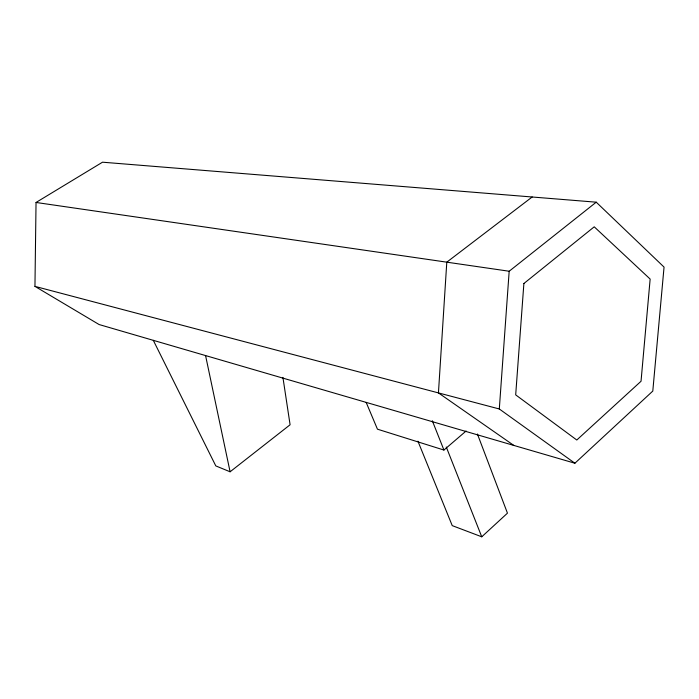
<?xml version="1.0" encoding="UTF-8"?>
<svg xmlns="http://www.w3.org/2000/svg" width="699" height="699" viewBox="0 0 699 699"><rect width="100%" height="100%" fill="white"/><g stroke="black" fill="none" stroke-linecap="round" stroke-linejoin="round"><path stroke-width="1.05" d="M34.95 286.372L36.042 202.465L102.517 162.194L596.238 202.186L664.05 267.097L652.796 391.073L574.901 463.227L99.101 324.537L34.95 286.372L499.304 408.976L574.901 463.227M499.304 408.976L509.178 271.238L596.238 202.186M417.923 441.183L452.227 525.622L481.751 536.806L507.457 513.162L477.417 434.018M366.171 402.414L377.451 429.177L443.926 450.042L466.111 431.012M153.299 340.334L215.799 465.901L230.093 471.79L290.094 424.774L282.92 377.381M532.175 196.996L446.792 262.169L438.439 392.908L513.835 445.429M36.042 202.465L509.178 271.238M432.305 420.737L443.926 450.042M446.277 447.011L481.751 536.806M205.567 355.573L230.093 471.79M523.883 283.506L515.687 394.874L576.797 440.012L641.035 381.261L650.149 279.067L594.229 226.817L523.883 283.506"/></g></svg>
